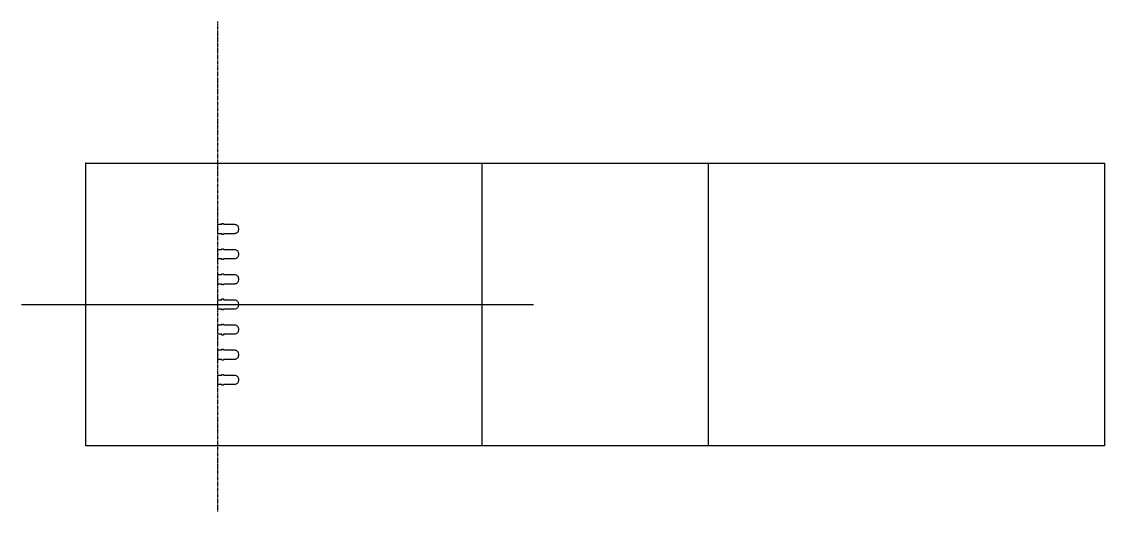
# Model space of a CAD drawing. Header units: millimetres. Extents: x -34 to 540, y -185 to 75.
import ezdxf

# ---------------------------------------------------------------- set-up
doc = ezdxf.new("R2010")
doc.units = ezdxf.units.MM
doc.linetypes.add('DASHED', pattern=[0.75, 0.5, -0.25])
doc.layers.get('0').update_dxf_attribs({"linetype": 'CONTINUOUS'})

msp = doc.modelspace()

# ---------------------------------------------------------------- linework, layer by layer
at = {"linetype": 'DASHED'}
msp.add_line((70, -184.76), (70, 75), dxfattribs=at)
for p, q in [((210, -150), (210, 0)), ((330, 0), (330, -150)), ((-34.1, -75), (237.28, -75)), ((70, -75), (87.59, -75))]:
    msp.add_line(p, q)
msp.add_lwpolyline([(0, 0), (540, 0), (540, -150), (0, -150)], close=True)
for points in [[(72, -32.5), (72, -32.1), (73, -32.1), (73, -32.5), (78.8, -32.5, -0.414214), (80.8, -34.5), (80.8, -35.5, -0.414214), (78.8, -37.5), (73, -37.5), (73, -37.9), (72, -37.9), (72, -37.5), (70, -37.5), (70, -32.5)], [(72, -45.83), (72, -45.43), (73, -45.43), (73, -45.83), (78.8, -45.83, -0.414214), (80.8, -47.83), (80.8, -48.83, -0.414214), (78.8, -50.83), (73, -50.83), (73, -51.23), (72, -51.23), (72, -50.83), (70, -50.83), (70, -45.83)], [(72, -59.17), (72, -58.77), (73, -58.77), (73, -59.17), (78.8, -59.17, -0.414214), (80.8, -61.17), (80.8, -62.17, -0.414214), (78.8, -64.17), (73, -64.17), (73, -64.57), (72, -64.57), (72, -64.17), (70, -64.17), (70, -59.17)], [(73, -72.5), (78.8, -72.5, -0.414214), (80.8, -74.5), (80.8, -75.5, -0.414214), (78.8, -77.5), (73, -77.5), (73, -77.9), (72, -77.9), (72, -77.5), (70, -77.5), (70, -72.5), (72, -72.5), (72, -72.1), (73, -72.1)], [(72, -85.83), (72, -85.43), (73, -85.43), (73, -85.83), (78.8, -85.83, -0.414214), (80.8, -87.83), (80.8, -88.83, -0.414214), (78.8, -90.83), (73, -90.83), (73, -91.23), (72, -91.23), (72, -90.83), (70, -90.83), (70, -85.83)], [(72, -99.17), (72, -98.77), (73, -98.77), (73, -99.17), (78.8, -99.17, -0.414214), (80.8, -101.17), (80.8, -102.17, -0.414214), (78.8, -104.17), (73, -104.17), (73, -104.57), (72, -104.57), (72, -104.17), (70, -104.17), (70, -99.17)], [(72, -112.5), (72, -112.1), (73, -112.1), (73, -112.5), (78.8, -112.5, -0.414214), (80.8, -114.5), (80.8, -115.5, -0.414214), (78.8, -117.5), (73, -117.5), (73, -117.9), (72, -117.9), (72, -117.5), (70, -117.5), (70, -112.5)]]:
    msp.add_lwpolyline(points, format="xyb", close=True)
for p in [(0, 0), (70, -35), (70, -48.33), (70, -61.67), (70, -88.33), (70, -101.67), (70, -115)]:
    msp.add_point(p)

doc.saveas('drawing.dxf')
